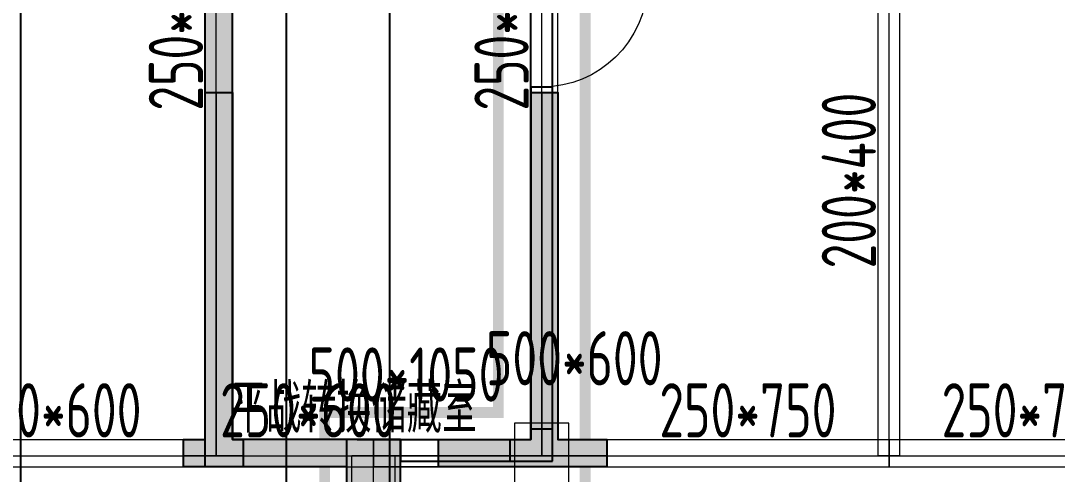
# Model space of a CAD drawing. Extents: x 369444 to 684549, y -549309 to 575337.
# Drawn here: x 495474 to 505025, y 450537 to 454718 of the extents above; entities that cross this region are included whole.
import ezdxf

# ---------------------------------------------------------------- set-up
doc = ezdxf.new("R2010")
doc.units = 0
doc.header["$LTSCALE"] = 1000
doc.header["$MEASUREMENT"] = 0
doc.linetypes.add('DASH', pattern=[0.35, 0.25, -0.1])
for name, color, linetype, lineweight, true_color in [('-1-0-1', 7, 'Continuous', 0, 0xc0c0c0), ('-1-1-2', 7, 'Continuous', 0, 0xc0c0c0), ('-2-0-1', 1, 'Continuous', 0, 0xff0000), ('-2-1-2', 9, 'Continuous', 0, 0x808080), ('1-6-1', 7, 'Continuous', 0, 0x55ff55), ('1-6-2', 7, 'Continuous', 0, 0x55ff55), ('11-6-1', 2, 'Continuous', 0, 0xffff00), ('11-6-2', 2, 'Continuous', 0, 0xffff00), ('11-6-5', 2, 'Continuous', 0, 0xffff00), ('12-6-1', 4, 'Continuous', 0, 0x00ffff), ('12-6-2', 4, 'Continuous', 0, 0x00ffff), ('12-6-5', 4, 'Continuous', 0, 0x00ffff)]:
    doc.layers.add(name, color=color, linetype=linetype, lineweight=lineweight, true_color=true_color)
for name, color, linetype in [('A-WALL-HATCH', 8, 'Continuous'), ('COLUMN', 9, 'Continuous'), ('DOTE', 1, 'Continuous'), ('PUB_HATCH', 8, 'Continuous'), ('WALL', 9, 'Continuous'), ('WINDOW', 4, 'Continuous'), ('填充', 8, 'Continuous'), ('砼墙', 151, 'Continuous'), ('防火分区线', 7, 'Continuous')]:
    doc.layers.add(name, color=color, linetype=linetype)
doc.styles.add('_TCH_DIM', font='SIMPLEX', dxfattribs={"bigfont": 'GBCBIG'})
doc.styles.add('yjkcad', font='yjkeng.shx', dxfattribs={"width": 0.7, "height": 250, "bigfont": 'yjkchn.shx'})

# ---------------------------------------------------------------- blocks, each defined once
blk = doc.blocks.new('_FZH')
blk.add_lwpolyline([(-0.5, -0.5), (0.5, -0.5), (0.5, 0.5), (-0.5, 0.5)], close=True)
at = {"layer": 'PUB_HATCH'}
blk.add_solid([(-0.5, -0.5), (0.5, -0.5), (-0.5, 0.5), (0.5, 0.5)], dxfattribs=at)
blk = doc.blocks.new('$DorLib2D$00000001')
for p, q in [((0.45, 0.975), (0.5, 0.975)), ((0.45, 0), (0.45, 0.975)), ((0.5, 0), (0.5, 0.975)), ((0.5, 0), (0.45, 0))]:
    blk.add_line(p, q)
at = {"lineweight": 13}
blk.add_arc((0.475, 0), 0.975, 91.46928, 180, dxfattribs=at)

msp = doc.modelspace()

# ---------------------------------------------------------------- hatches: boundary and pattern name
at = {"layer": 'A-WALL-HATCH'}
msp.add_hatch(color=256, dxfattribs=at).paths.add_polyline_path([(498974.7, 449856.6), (498974.7, 450856.5), (498474.7, 450856.5), (498474.7, 449856.6)])
at = {"layer": 'PUB_HATCH'}
for points in [[(497174.6, 450607), (497424.6, 450857), (497424.6, 455207), (497341.3, 455323.6), (497174.6, 455307)], [(498474.6, 450607), (498474.6, 450857), (497424.6, 450857), (497174.6, 450607)]]:
    msp.add_hatch(color=256, dxfattribs=at).paths.add_polyline_path(points)
at = {"layer": '填充'}
h = msp.add_hatch(color=8, dxfattribs=at)
h.dxf.hatch_style = 1
h.paths.add_polyline_path([(507274.5, 462457), (507274.5, 462957), (506774.5, 462957), (506774.5, 462457)], flags=17)
h.paths.add_polyline_path([(500674.5, 462457), (500674.5, 462957), (500174.5, 462957), (500174.5, 462457)], flags=17)
h.paths.add_polyline_path([(497874.5, 462457), (497874.5, 462957), (497374.5, 462957), (497374.5, 462457)], flags=17)
h.paths.add_polyline_path([(510074.5, 462457), (510074.5, 462957), (509524.5, 462957), (509524.5, 462457)], flags=17)
h.paths.add_polyline_path([(509524.5, 460757), (509774.5, 460757), (509774.5, 461157), (509374.5, 461157), (509374.5, 460757)], flags=17)
h.paths.add_polyline_path([(497424.5, 460757), (497574.5, 460757), (497574.5, 461157), (497174.5, 461157), (497174.5, 460757)], flags=17)
h.paths.add_polyline_path([(512274.5, 467357), (510074.5, 467357), (510074.5, 465157), (510624.5, 465157), (510624.5, 464957), (509824.5, 464957), (509824.5, 467607), (512474.5, 467607), (512474.5, 464957), (511724.5, 464957), (511724.5, 465157), (512274.5, 465157)])
h.paths.add_polyline_path([(501674.5, 458107), (501124.5, 458107), (501124.5, 458357), (501674.5, 458357), (502074.5, 458357), (502074.5, 458107), (501924.5, 458107), (501924.5, 455207), (500174.5, 455207), (500174.5, 455457), (501674.5, 455457)])
h.paths.add_polyline_path([(514974.5, 467357), (514324.5, 467357), (514324.5, 467607), (515224.5, 467607), (515224.5, 465807), (514974.5, 465807)])
h.paths.add_polyline_path([(492624.5, 467557), (491974.5, 467557), (491974.5, 466007), (491724.5, 466007), (491724.5, 467807), (492624.5, 467807)])
h.paths.add_polyline_path([(507624.5, 450607), (506774.5, 450607), (506074.5, 450607), (506074.5, 450857), (506524.5, 450857), (506524.5, 454057), (506774.5, 454057), (506774.5, 450857), (507624.5, 450857)])
h.paths.add_polyline_path([(500174.5, 450607), (499324.5, 450607), (499324.5, 450857), (500174.5, 450857), (500174.5, 454057), (500424.5, 454057), (500424.5, 450857), (500874.5, 450857), (500874.5, 450607)])
h.paths.add_polyline_path([(505824.5, 458107), (505274.5, 458107), (505274.5, 455457), (506774.5, 455457), (506774.5, 455207), (505024.5, 455207), (505024.5, 458107), (504874.5, 458107), (504874.5, 458357), (505274.5, 458357), (505824.5, 458357)])
h.paths.add_polyline_path([(521349.5, 458907), (520874.5, 458907), (520874.5, 457157), (520624.5, 457157), (520624.5, 458907), (520524.5, 458907), (520524.5, 459157), (520874.5, 459157), (521349.5, 459157)])
h.paths.add_polyline_path([(517574.5, 450607), (517274.5, 450607), (516874.5, 450607), (516874.5, 450857), (517024.5, 450857), (517024.5, 454457), (517274.5, 454457), (517274.5, 450857), (517574.5, 450857)])
h.paths.add_polyline_path([(514174.5, 450607), (513149.5, 450607), (512374.5, 450607), (512374.5, 450857), (513124.5, 450857), (513124.5, 454557), (513424.5, 454557), (513424.5, 450857), (514174.5, 450857)])
h.paths.add_polyline_path([(489924.5, 456557), (489924.5, 455757), (487824.5, 455757), (487824.5, 456007), (489674.5, 456007), (489674.5, 456557)])
h.paths.add_polyline_path([(497624.5, 465157), (496874.5, 465157), (496874.5, 467557), (494674.5, 467557), (494674.5, 465357), (495224.5, 465357), (495224.5, 465157), (494474.5, 465157), (494474.5, 467807), (497124.5, 467807), (497124.5, 465407), (497624.5, 465407)])
h.paths.add_polyline_path([(509524.5, 458107), (509074.5, 458107), (509074.5, 458357), (509774.5, 458357), (509774.5, 455207), (509524.5, 455207)])
h.paths.add_polyline_path([(497874.5, 458107), (497424.5, 458107), (497424.5, 455207), (497174.5, 455207), (497174.5, 458357), (497874.5, 458357)])
h.paths.add_polyline_path([(489674.5, 450607), (489374.5, 450607), (489374.5, 450857), (489674.5, 450857), (489674.5, 454457), (489924.5, 454457), (489924.5, 450857), (490074.5, 450857), (490074.5, 450607)])
h.paths.add_polyline_path([(486074.5, 458907), (485589.5, 458907), (485589.5, 459157), (486074.5, 459157), (486424.5, 459157), (486424.5, 458907), (486324.5, 458907), (486324.5, 457157), (486074.5, 457157)])
h.paths.add_polyline_path([(523874.5, 449607), (523324.5, 449607), (523324.5, 449857), (523574.5, 449857), (523574.5, 454307), (523874.5, 454307)])
h.paths.add_polyline_path([(483624.5, 449607), (483074.5, 449607), (483074.5, 454307), (483374.5, 454307), (483374.5, 449857), (483624.5, 449857)])
h.paths.add_polyline_path([(515374.5, 458907), (514974.5, 458907), (514974.5, 462457), (514574.5, 462457), (514574.5, 462657), (515224.5, 462657), (515224.5, 459157), (515374.5, 459157)])
h.paths.add_polyline_path([(491974.5, 458907), (491574.5, 458907), (491574.5, 459157), (491724.5, 459157), (491724.5, 462657), (492424.5, 462657), (492424.5, 462457), (491974.5, 462457)])
h.paths.add_polyline_path([(520074.5, 450607), (519374.5, 450607), (519374.5, 450857), (520074.5, 450857), (520074.5, 453757), (520324.5, 453757), (520324.5, 450857), (520324.5, 449857), (520924.5, 449857), (520924.5, 449607), (520074.5, 449607)])
h.paths.add_polyline_path([(493824.5, 460257), (493824.5, 456757), (493524.5, 456757), (493524.5, 460257)])
h.paths.add_polyline_path([(487574.5, 450607), (486874.5, 450607), (486874.5, 449607), (486024.5, 449607), (486024.5, 449857), (486624.5, 449857), (486624.5, 450857), (486624.5, 453757), (486874.5, 453757), (486874.5, 450857), (487574.5, 450857)])
h.paths.add_polyline_path([(513424.5, 460257), (513424.5, 456757), (513124.5, 456757), (513124.5, 460257)])
h.paths.add_polyline_path([(509774.5, 450607), (509424.5, 450607), (509424.5, 450857), (509524.5, 450857), (509524.5, 454057), (509774.5, 454057), (509774.5, 450857), (509974.5, 450857), (509974.5, 450607)])
h.paths.add_polyline_path([(497524.5, 450607), (497174.5, 450607), (496974.5, 450607), (496974.5, 450857), (497174.5, 450857), (497174.5, 454057), (497424.5, 454057), (497424.5, 450857), (497524.5, 450857)])
h.paths.add_polyline_path([(523874.5, 455757), (523174.5, 455757), (523174.5, 456007), (523574.5, 456007), (523574.5, 458907), (523199.5, 458907), (523199.5, 459157), (523874.5, 459157)])
h.paths.add_polyline_path([(483774.5, 455757), (483074.5, 455757), (483074.5, 459157), (483759.5, 459157), (483759.5, 458907), (483374.5, 458907), (483374.5, 456007), (483774.5, 456007)])
h.paths.add_polyline_path([(517024.5, 458907), (516974.5, 458907), (516974.5, 459157), (517274.5, 459157), (517674.5, 459157), (517674.5, 458907), (517274.5, 458907), (517274.5, 458057), (517024.5, 458057)])
h.paths.add_polyline_path([(489974.5, 458907), (489924.5, 458907), (489924.5, 458057), (489674.5, 458057), (489674.5, 458907), (489274.5, 458907), (489274.5, 459157), (489674.5, 459157), (489974.5, 459157)])
h.paths.add_polyline_path([(519124.5, 455757), (517024.5, 455757), (517024.5, 456557), (517274.5, 456557), (517274.5, 456007), (519124.5, 456007)])
edge = h.paths.add_edge_path()
edge.add_line((497374.5, 465157), (497374.5, 465057))
edge.add_line((497374.5, 465057), (497624.5, 465057))
edge.add_line((497624.5, 465057), (497624.5, 465157))
edge.add_line((497424.5, 460757), (497424.5, 460007))
edge.add_line((497424.5, 460007), (495374.5, 460007))
edge.add_line((495374.5, 460007), (495374.5, 460257))
edge.add_line((495374.5, 460257), (497174.5, 460257))
edge.add_line((497174.5, 460257), (497174.5, 460757))
edge.add_line((509774.5, 460757), (509774.5, 460257))
edge.add_line((509774.5, 460257), (511574.5, 460257))
edge.add_line((511574.5, 460257), (511574.5, 460007))
edge.add_line((511574.5, 460007), (509524.5, 460007))
edge.add_line((509524.5, 460007), (509524.5, 460757))

# ---------------------------------------------------------------- linework, layer by layer
at = {"layer": '-1-0-1', "color": 0}
for p in [(497274.3, 454056.9, -3600), (500274.3, 454056.9, -3600), (496974.3, 450706.9, -3600), (497274.3, 450706.9, -3600), (497524.3, 450706.9, -3600), (498724.3, 450706.9, -3600), (499324.3, 450706.9, -3600), (500274.3, 450706.9, -3600), (500874.3, 450706.9, -3600), (503474.3, 450706.9, -3600)]:
    msp.add_point(p, dxfattribs=at)
at = {"layer": '-1-1-2', "color": 0}
for p, q in [((497274.3, 454056.9, -3600), (497274.3, 454056.9)), ((500274.3, 454056.9, -3600), (500274.3, 454056.9)), ((496974.3, 450706.9, -3600), (496974.3, 450706.9)), ((497274.3, 450706.9, -3600), (497274.3, 450706.9)), ((497524.3, 450706.9, -3600), (497524.3, 450706.9)), ((498724.3, 450706.9, -3600), (498724.3, 450706.9)), ((499324.3, 450706.9, -3600), (499324.3, 450706.9)), ((500274.3, 450706.9, -3600), (500274.3, 450706.9)), ((500874.3, 450706.9, -3600), (500874.3, 450706.9)), ((503474.3, 450706.9, -3600), (503474.3, 450706.9))]:
    msp.add_line(p, q, dxfattribs=at)
at = {"layer": '-2-0-1', "color": 0}
for p, q in [((503474.3, 450706.9, -3600), (503474.3, 455782.3, -3600)), ((497274.3, 454056.9, -3600), (497274.3, 455356.9, -3600)), ((500274.3, 454056.9, -3600), (500274.3, 455356.9, -3600)), ((497274.3, 450706.9, -3600), (497274.3, 454056.9, -3600)), ((500274.3, 450706.9, -3600), (500274.3, 454056.9, -3600)), ((494574.3, 450706.9, -3600), (496974.3, 450706.9, -3600)), ((496974.3, 450706.9, -3600), (497274.3, 450706.9, -3600)), ((497274.3, 450706.9, -3600), (497524.3, 450706.9, -3600)), ((497524.3, 450706.9, -3600), (498724.3, 450706.9, -3600)), ((498724.3, 443557.1, -3600), (498724.3, 450706.9, -3600)), ((498724.3, 450706.9, -3600), (499324.3, 450706.9, -3600)), ((499324.3, 450706.9, -3600), (500274.3, 450706.9, -3600)), ((500274.3, 450706.9, -3600), (500874.3, 450706.9, -3600)), ((500874.3, 450706.9, -3600), (503474.3, 450706.9, -3600)), ((503474.3, 450706.9, -3600), (506074.3, 450706.9, -3600))]:
    msp.add_line(p, q, dxfattribs=at)
at = {"layer": '-2-1-2', "color": 0}
for p, q in [((503474.3, 450706.9), (503474.3, 455782.3)), ((497274.3, 454056.9), (497274.3, 455356.9)), ((500274.3, 454056.9), (500274.3, 455356.9)), ((497274.3, 450706.9), (497274.3, 454056.9)), ((500274.3, 450706.9), (500274.3, 454056.9)), ((494574.3, 450706.9), (496974.3, 450706.9)), ((496974.3, 450706.9), (497274.3, 450706.9)), ((497274.3, 450706.9), (497524.3, 450706.9)), ((497524.3, 450706.9), (498724.3, 450706.9)), ((498724.3, 443557.1), (498724.3, 450706.9)), ((498724.3, 450706.9), (499324.3, 450706.9)), ((499324.3, 450706.9), (500274.3, 450706.9)), ((500274.3, 450706.9), (500874.3, 450706.9)), ((500874.3, 450706.9), (503474.3, 450706.9)), ((503474.3, 450706.9), (506074.3, 450706.9))]:
    msp.add_line(p, q, dxfattribs=at)
at = {"layer": '1-6-1', "color": 0}
for p, q in [((497174.3, 454056.9, -3600), (497174.3, 450856.9, -3600)), ((497174.3, 454056.9), (497174.3, 454056.9, -3600)), ((497174.3, 450856.9), (497174.3, 454056.9)), ((497174.3, 454056.9, -3600), (497174.3, 454056.9)), ((497424.3, 454056.9, -3600), (497174.3, 454056.9, -3600)), ((497174.3, 454056.9), (497424.3, 454056.9)), ((497424.3, 454056.9), (497424.3, 450856.9)), ((497424.3, 454056.9, -3600), (497424.3, 454056.9)), ((497424.3, 450856.9, -3600), (497424.3, 454056.9, -3600)), ((497424.3, 454056.9), (497424.3, 454056.9, -3600)), ((500174.3, 454056.9, -3600), (500174.3, 450856.9, -3600)), ((500174.3, 454056.9), (500174.3, 454056.9, -3600)), ((500174.3, 450856.9), (500174.3, 454056.9)), ((500174.3, 454056.9, -3600), (500174.3, 454056.9)), ((500424.3, 454056.9, -3600), (500174.3, 454056.9, -3600)), ((500174.3, 454056.9), (500424.3, 454056.9)), ((500424.3, 454056.9), (500424.3, 450856.9)), ((500424.3, 454056.9, -3600), (500424.3, 454056.9)), ((500424.3, 450856.9, -3600), (500424.3, 454056.9, -3600)), ((500424.3, 454056.9), (500424.3, 454056.9, -3600)), ((496974.3, 450856.9, -3600), (496974.3, 450856.9)), ((497174.3, 450856.9, -3600), (496974.3, 450856.9, -3600)), ((496974.3, 450856.9), (497174.3, 450856.9)), ((496974.3, 450856.9, -3600), (496974.3, 450606.9, -3600)), ((496974.3, 450856.9), (496974.3, 450856.9, -3600)), ((496974.3, 450606.9), (496974.3, 450856.9)), ((497174.3, 450856.9, -3600), (497174.3, 450856.9)), ((497174.3, 450856.9), (497174.3, 450856.9, -3600)), ((497424.3, 450856.9), (497424.3, 450856.9, -3600)), ((497424.3, 450856.9, -3600), (497424.3, 450856.9)), ((497524.3, 450856.9, -3600), (497424.3, 450856.9, -3600)), ((497424.3, 450856.9), (497524.3, 450856.9)), ((497524.3, 450856.9), (497524.3, 450856.9, -3600)), ((497524.3, 450856.9, -3600), (497524.3, 450856.9)), ((497524.3, 450606.9, -3600), (497524.3, 450856.9, -3600)), ((497524.3, 450856.9), (497524.3, 450606.9)), ((498724.3, 450856.9, -3600), (498724.3, 450856.9)), ((499324.3, 450856.9, -3600), (498724.3, 450856.9, -3600)), ((498724.3, 450856.9), (499324.3, 450856.9)), ((498724.3, 450856.9, -3600), (498724.3, 450606.9, -3600)), ((498724.3, 450856.9), (498724.3, 450856.9, -3600)), ((498724.3, 450606.9), (498724.3, 450856.9)), ((499324.3, 450856.9, -3600), (499324.3, 450856.9)), ((500174.3, 450856.9, -3600), (499324.3, 450856.9, -3600)), ((499324.3, 450856.9), (500174.3, 450856.9)), ((499324.3, 450856.9), (499324.3, 450856.9, -3600)), ((500174.3, 450856.9, -3600), (500174.3, 450856.9)), ((500174.3, 450856.9), (500174.3, 450856.9, -3600)), ((500424.3, 450856.9, -3600), (500424.3, 450856.9)), ((500874.3, 450856.9, -3600), (500424.3, 450856.9, -3600)), ((500424.3, 450856.9), (500874.3, 450856.9)), ((500424.3, 450856.9), (500424.3, 450856.9, -3600)), ((500874.3, 450856.9), (500874.3, 450856.9, -3600)), ((500874.3, 450856.9, -3600), (500874.3, 450856.9)), ((500874.3, 450606.9, -3600), (500874.3, 450856.9, -3600)), ((500874.3, 450856.9), (500874.3, 450606.9)), ((496974.3, 450606.9), (496974.3, 450606.9, -3600)), ((497274.3, 450606.9), (496974.3, 450606.9)), ((496974.3, 450606.9, -3600), (497274.3, 450606.9, -3600)), ((496974.3, 450606.9, -3600), (496974.3, 450606.9)), ((497274.3, 450606.9, -3600), (497274.3, 450606.9)), ((497274.3, 450606.9), (497274.3, 450606.9, -3600)), ((497524.3, 450606.9), (497274.3, 450606.9)), ((497274.3, 450606.9, -3600), (497524.3, 450606.9, -3600)), ((497524.3, 450606.9, -3600), (497524.3, 450606.9)), ((497524.3, 450606.9), (497524.3, 450606.9, -3600)), ((498724.3, 450606.9), (498724.3, 450606.9, -3600)), ((499324.3, 450606.9), (498724.3, 450606.9)), ((498724.3, 450606.9, -3600), (499324.3, 450606.9, -3600)), ((498724.3, 450606.9, -3600), (498724.3, 450606.9)), ((499324.3, 450606.9), (499324.3, 450606.9, -3600)), ((500274.3, 450606.9), (499324.3, 450606.9)), ((499324.3, 450606.9, -3600), (500274.3, 450606.9, -3600)), ((499324.3, 450606.9, -3600), (499324.3, 450606.9)), ((500274.3, 450606.9), (500274.3, 450606.9, -3600)), ((500874.3, 450606.9), (500274.3, 450606.9)), ((500274.3, 450606.9, -3600), (500874.3, 450606.9, -3600)), ((500274.3, 450606.9, -3600), (500274.3, 450606.9)), ((500874.3, 450606.9, -3600), (500874.3, 450606.9)), ((500874.3, 450606.9), (500874.3, 450606.9, -3600))]:
    msp.add_line(p, q, dxfattribs=at)
at = {"layer": '1-6-2', "color": 0}
for p, q in [((497274.3, 454056.9), (497274.3, 450706.9)), ((497274.3, 454056.9, -3600), (497274.3, 454056.9)), ((497274.3, 450706.9, -3600), (497274.3, 454056.9, -3600)), ((500274.3, 454056.9), (500274.3, 450706.9)), ((500274.3, 454056.9, -3600), (500274.3, 454056.9)), ((500274.3, 450706.9, -3600), (500274.3, 454056.9, -3600)), ((496974.3, 450706.9), (496974.3, 450706.9, -3600)), ((497274.3, 450706.9), (496974.3, 450706.9)), ((496974.3, 450706.9, -3600), (497274.3, 450706.9, -3600)), ((497274.3, 450706.9), (497274.3, 450706.9, -3600)), ((497274.3, 450706.9, -3600), (497274.3, 450706.9)), ((497274.3, 450706.9), (497274.3, 450706.9, -3600)), ((497524.3, 450706.9), (497274.3, 450706.9)), ((497274.3, 450706.9, -3600), (497524.3, 450706.9, -3600)), ((497524.3, 450706.9, -3600), (497524.3, 450706.9)), ((498724.3, 450706.9), (498724.3, 450706.9, -3600)), ((499324.3, 450706.9), (498724.3, 450706.9)), ((498724.3, 450706.9, -3600), (499324.3, 450706.9, -3600)), ((499324.3, 450706.9), (499324.3, 450706.9, -3600)), ((500274.3, 450706.9), (499324.3, 450706.9)), ((499324.3, 450706.9, -3600), (500274.3, 450706.9, -3600)), ((499324.3, 450706.9, -3600), (499324.3, 450706.9)), ((500274.3, 450706.9), (500274.3, 450706.9, -3600)), ((500874.3, 450706.9), (500274.3, 450706.9)), ((500274.3, 450706.9, -3600), (500874.3, 450706.9, -3600)), ((500274.3, 450706.9), (500274.3, 450706.9, -3600)), ((500274.3, 450706.9, -3600), (500274.3, 450706.9)), ((500874.3, 450706.9, -3600), (500874.3, 450706.9))]:
    msp.add_line(p, q, dxfattribs=at)
at = {"layer": '11-6-1', "color": 0}
for p, q in [((500024.3, 451006.9), (500024.3, 450406.9)), ((500524.3, 451006.9), (500024.3, 451006.9)), ((500024.3, 451006.9, -3600), (500024.3, 450406.9, -3600)), ((500524.3, 451006.9, -3600), (500024.3, 451006.9, -3600)), ((500024.3, 451006.9, -3600), (500024.3, 451006.9)), ((500524.3, 450406.9), (500524.3, 451006.9)), ((500524.3, 450406.9, -3600), (500524.3, 451006.9, -3600)), ((500524.3, 451006.9, -3600), (500524.3, 451006.9)), ((498474.3, 450856.9), (498474.3, 449806.9)), ((498974.3, 450856.9), (498474.3, 450856.9)), ((498474.3, 450856.9, -3600), (498474.3, 449806.9, -3600)), ((498974.3, 450856.9, -3600), (498474.3, 450856.9, -3600)), ((498474.3, 450856.9, -3600), (498474.3, 450856.9)), ((498974.3, 449806.9), (498974.3, 450856.9)), ((498974.3, 449806.9, -3600), (498974.3, 450856.9, -3600)), ((498974.3, 450856.9, -3600), (498974.3, 450856.9))]:
    msp.add_line(p, q, dxfattribs=at)
at = {"layer": '11-6-2', "color": 0}
for p, q in [((498724.3, 450706.9, -3600), (498724.3, 450706.9)), ((500274.3, 450706.9, -3600), (500274.3, 450706.9))]:
    msp.add_line(p, q, dxfattribs=at)
at = {"layer": '12-6-1', "color": 0}
for p, q in [((503374.3, 450706.9), (503374.3, 455782.3)), ((503374.3, 450706.9, -400), (503374.3, 455782.3, -400)), ((503574.3, 450706.9), (503574.3, 455782.3)), ((503574.3, 450706.9, -400), (503574.3, 455782.3, -400)), ((497174.3, 454056.9), (497174.3, 455356.9)), ((497174.3, 454056.9, -400), (497174.3, 455356.9, -400)), ((497424.3, 454056.9), (497424.3, 455356.9)), ((497424.3, 454056.9, -400), (497424.3, 455356.9, -400)), ((500174.3, 454056.9), (500174.3, 455356.9)), ((500174.3, 454056.9, -400), (500174.3, 455356.9, -400)), ((500424.3, 454056.9), (500424.3, 455356.9)), ((500424.3, 454056.9, -400), (500424.3, 455356.9, -400)), ((497174.3, 454056.9), (497424.3, 454056.9)), ((497174.3, 454056.9, -400), (497174.3, 454056.9)), ((497424.3, 454056.9, -400), (497174.3, 454056.9, -400)), ((497424.3, 454056.9), (497424.3, 454056.9, -400)), ((500174.3, 454056.9), (500424.3, 454056.9)), ((500174.3, 454056.9, -400), (500174.3, 454056.9)), ((500424.3, 454056.9, -400), (500174.3, 454056.9, -400)), ((500424.3, 454056.9), (500424.3, 454056.9, -400)), ((494574.3, 450856.9), (496974.3, 450856.9)), ((494574.3, 450856.9, -600), (496974.3, 450856.9, -600)), ((496974.3, 450856.9), (496974.3, 450606.9)), ((496974.3, 450856.9, -600), (496974.3, 450856.9)), ((496974.3, 450606.9, -600), (496974.3, 450856.9, -600)), ((497524.3, 450856.9), (497524.3, 450606.9)), ((497524.3, 450856.9, -600), (497524.3, 450856.9)), ((497524.3, 450606.9, -600), (497524.3, 450856.9, -600)), ((497524.3, 450856.9), (498724.3, 450856.9)), ((497524.3, 450856.9, -600), (498724.3, 450856.9, -600)), ((498724.3, 450856.9), (498724.3, 450606.9)), ((498724.3, 450856.9, -600), (498724.3, 450856.9)), ((498724.3, 450606.9, -600), (498724.3, 450856.9, -600)), ((500874.3, 450856.9), (500874.3, 450606.9)), ((500874.3, 450856.9, -750), (500874.3, 450856.9)), ((500874.3, 450606.9, -750), (500874.3, 450856.9, -750)), ((500874.3, 450856.9), (503474.3, 450856.9)), ((500874.3, 450856.9, -750), (503474.3, 450856.9, -750)), ((503474.3, 450856.9), (503474.3, 450606.9)), ((503474.3, 450856.9, -750), (503474.3, 450856.9)), ((503474.3, 450606.9, -750), (503474.3, 450856.9, -750)), ((503474.3, 450856.9), (503474.3, 450606.9)), ((503474.3, 450856.9, -750), (503474.3, 450856.9)), ((503474.3, 450606.9, -750), (503474.3, 450856.9, -750)), ((503474.3, 450856.9), (506074.3, 450856.9)), ((503474.3, 450856.9, -750), (506074.3, 450856.9, -750)), ((498524.3, 450706.9), (498924.3, 450706.9)), ((498524.3, 450706.9, -800), (498524.3, 450706.9)), ((498924.3, 450706.9, -800), (498524.3, 450706.9, -800)), ((498524.3, 443557.1), (498524.3, 450706.9)), ((498524.3, 443557.1, -800), (498524.3, 450706.9, -800)), ((498924.3, 450706.9), (498924.3, 450706.9, -800)), ((498924.3, 443557.1), (498924.3, 450706.9)), ((498924.3, 443557.1, -800), (498924.3, 450706.9, -800)), ((503374.3, 450706.9), (503574.3, 450706.9)), ((503374.3, 450706.9, -400), (503374.3, 450706.9)), ((503574.3, 450706.9, -400), (503374.3, 450706.9, -400)), ((503574.3, 450706.9), (503574.3, 450706.9, -400)), ((494574.3, 450606.9), (496974.3, 450606.9)), ((494574.3, 450606.9, -600), (496974.3, 450606.9, -600)), ((496974.3, 450606.9), (496974.3, 450606.9, -600)), ((497524.3, 450606.9), (497524.3, 450606.9, -600)), ((497524.3, 450606.9), (498724.3, 450606.9)), ((497524.3, 450606.9, -600), (498724.3, 450606.9, -600)), ((498724.3, 450606.9), (498724.3, 450606.9, -600)), ((500874.3, 450606.9), (500874.3, 450606.9, -750)), ((500874.3, 450606.9), (503474.3, 450606.9)), ((500874.3, 450606.9, -750), (503474.3, 450606.9, -750)), ((503474.3, 450606.9), (503474.3, 450606.9, -750)), ((503474.3, 450606.9), (503474.3, 450606.9, -750)), ((503474.3, 450606.9), (506074.3, 450606.9)), ((503474.3, 450606.9, -750), (506074.3, 450606.9, -750))]:
    msp.add_line(p, q, dxfattribs=at)
at = {"layer": '12-6-2', "color": 0}
for p, q in [((503474.3, 450706.9), (503474.3, 455782.3)), ((497274.3, 454056.9), (497274.3, 455356.9)), ((500274.3, 454056.9), (500274.3, 455356.9)), ((494574.3, 450706.9), (496974.3, 450706.9)), ((497524.3, 450706.9), (498724.3, 450706.9)), ((498724.3, 443557.1), (498724.3, 450706.9)), ((500874.3, 450706.9), (503474.3, 450706.9)), ((503474.3, 450706.9), (506074.3, 450706.9))]:
    msp.add_line(p, q, dxfattribs=at)
at = {"layer": 'COLUMN', "color": 8}
for p, q in [((498974.7, 450856.5), (498474.7, 450856.5)), ((498474.7, 450856.5), (498474.7, 449856.6)), ((498974.7, 449856.6), (498974.7, 450856.5))]:
    msp.add_line(p, q, dxfattribs=at)
at = {"layer": 'DOTE', "color": 8}
for p, q in [((495474.5, 261807), (495474.5, 476704.8)), ((497924.5, 59364.2), (497924.5, 476704.8)), ((498874.5, 59364.2), (498874.5, 476704.8))]:
    msp.add_line(p, q, dxfattribs=at)
at = {"layer": 'WALL'}
for p, q in [((497174.6, 450607), (497174.6, 455307)), ((497424.6, 450857), (497424.6, 455207)), ((500174.5, 450957), (500174.5, 455257)), ((500374.5, 450957), (500374.5, 455257)), ((500374.6, 454106.9), (500174.6, 454106.9)), ((500174.6, 454106.9), (500174.6, 450857)), ((500374.6, 450657), (500374.6, 454106.9)), ((500174.5, 450957), (500374.5, 450957)), ((498474.6, 450857), (497424.6, 450857)), ((498974.6, 450857), (500174.6, 450857)), ((498974.6, 450857), (498974.6, 450657)), ((498474.6, 450607), (497174.6, 450607)), ((498974.6, 450657), (500374.6, 450657))]:
    msp.add_line(p, q, dxfattribs=at)
at = {"layer": 'WALL', "linetype": 'ByBlock'}
for p, q in [((498574.5, 450857), (499980, 450857)), ((498574.5, 450857), (498574.5, 450856.5)), ((499980, 450857), (499980, 450657)), ((498974.7, 450657), (499980, 450657))]:
    msp.add_line(p, q, dxfattribs=at)
at = {"layer": '砼墙', "color": 8, "ltscale": 1}
for points in [[(497524.5, 450607), (497174.5, 450607), (496974.5, 450607), (496974.5, 450857), (497174.5, 450857), (497174.5, 454057), (497424.5, 454057), (497424.5, 450857), (497524.5, 450857)], [(500174.5, 450607), (499324.5, 450607), (499324.5, 450857), (500174.5, 450857), (500174.5, 454057), (500424.5, 454057), (500424.5, 450857), (500874.5, 450857), (500874.5, 450607)]]:
    msp.add_lwpolyline(points, close=True, dxfattribs=at)
at = {"layer": '防火分区线', "color": 130, "linetype": 'DASH', "ltscale": 8, "const_width": 100}
for points in [[(499074.5, 406256.7), (499074.5, 450307), (500674.5, 450307), (500674.6, 455742.6), (497724.6, 455742.7), (497724.6, 457842.7), (499674.6, 457842.7), (499674.6, 460642.8), (500974.6, 460642.8), (500974.6, 468042.7), (491474.5, 468042.8), (491474.5, 458792.7), (490174.6, 458792.7), (490174.6, 459442.7), (482824.6, 459442.7), (482824.6, 445207), (478324.6, 445207), (478324.5, 434207)], [(498274.5, 407056.8), (498274.5, 451107), (499874.5, 451107), (499874.6, 454942.6), (496924.6, 454942.7), (496924.6, 458642.7), (498874.6, 458642.7), (498874.6, 461442.8), (500174.6, 461442.8), (500174.6, 467242.7), (492274.5, 467242.8), (492274.5, 457992.7), (489374.6, 457992.7), (489374.6, 458642.7), (483624.6, 458642.7), (483624.6, 444407)]]:
    msp.add_lwpolyline(points, dxfattribs=at)
at = {"layer": '防火分区线', "color": 2, "linetype": 'DASH', "ltscale": 8, "const_width": 100}
for points in [[(505574.5, 458656.7), (501424.5, 458656.7), (501424.5, 455806.7), (499874.5, 455806.7), (499874.5, 451107), (498274.5, 451107), (498274.5, 406256.7)], [(510124.5, 455006.7), (504774.6, 455006.9), (504774.5, 457856.7), (502224.5, 457856.7), (502224.5, 455006.7), (500674.5, 455006.7), (500674.5, 450307), (499074.5, 450307), (499074.5, 407056.7)]]:
    msp.add_lwpolyline(points, dxfattribs=at)

# ---------------------------------------------------------------- block references
at = {"layer": 'WALL', "xscale": 499.8695983886719, "yscale": 1000.350934028625, "zscale": 1000.350934028625}
msp.add_blockref('_FZH', (498724.5, 450356.8, 0), dxfattribs=at)
at = {"layer": 'WINDOW', "linetype": 'ByBlock', "xscale": -999.9999999999958, "yscale": 999.9999999999958, "zscale": 1000, "rotation": 269.9999780942694}
msp.add_blockref('$DorLib2D$00000001', (500274.6, 454606.9), dxfattribs=at)

# ---------------------------------------------------------------- texts
at = {"color": 2, "style": '_TCH_DIM'}
msp.add_text('平战转换储藏室', height=450, dxfattribs=at).set_placement((497410.6, 450920.9))
at = {"layer": '11-6-5', "color": 0, "char_height": 500, "attachment_point": 8, "style": 'yjkcad'}
for s, insert in [('500*600', (500574.3, 451356.9, -3600)), ('500*1050', (499024.3, 451206.9, -3600))]:
    msp.add_mtext(s, dxfattribs=dict(at, insert=insert))
at = {"layer": '12-6-5', "color": 0, "char_height": 500, "attachment_point": 8, "rotation": 90, "style": 'yjkcad'}
for s, insert in [('250*400', (497154.3, 454706.9)), ('250*400', (500154.3, 454706.9)), ('200*400', (503354.3, 453244.6))]:
    msp.add_mtext(s, dxfattribs=dict(at, insert=insert))
at = {"layer": '12-6-5', "color": 0, "char_height": 500, "attachment_point": 8, "style": 'yjkcad'}
for s, insert in [('250*600', (495774.3, 450876.9)), ('250*600', (498124.3, 450876.9)), ('250*750', (502174.3, 450876.9)), ('250*750', (504774.3, 450876.9))]:
    msp.add_mtext(s, dxfattribs=dict(at, insert=insert))

doc.saveas('drawing.dxf')
